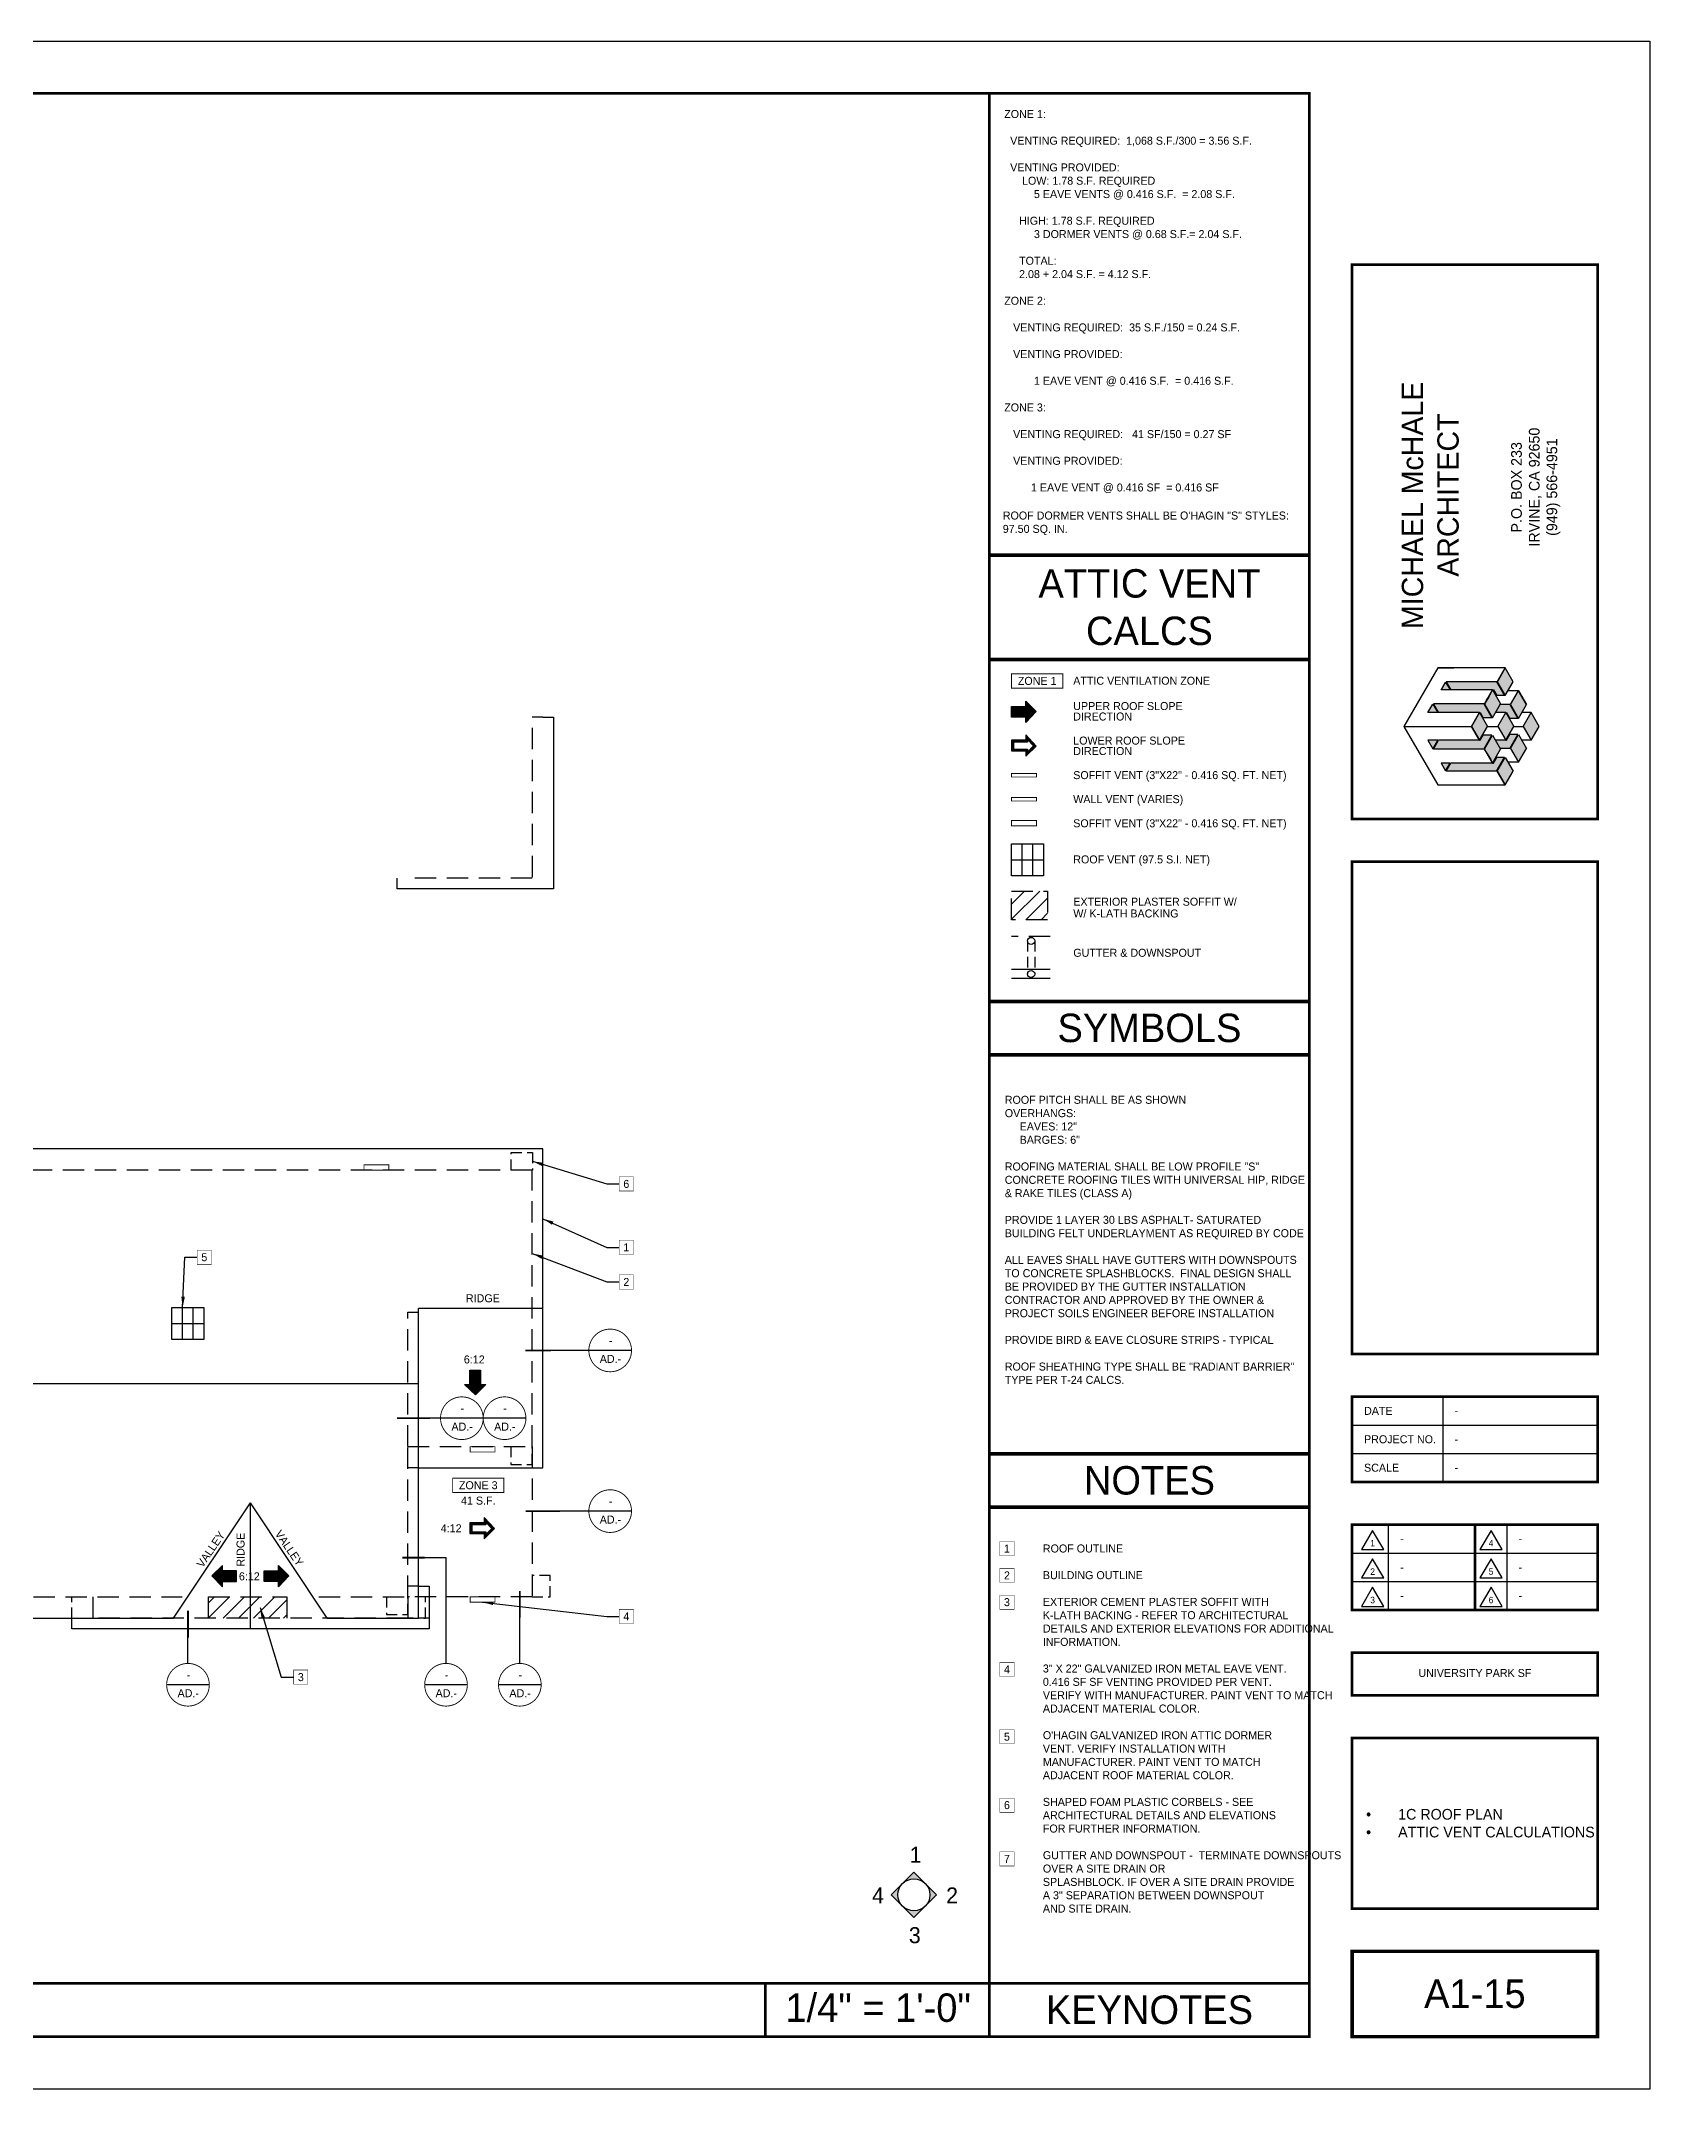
# Model space of a CAD drawing. Extents: x -4845 to 1196, y -1368 to 595.
# Drawn here: x -905 to 0, y -1152 to 0 of the extents above; entities that cross this region are included whole.
import ezdxf
from ezdxf.enums import TextEntityAlignment as Align

# ---------------------------------------------------------------- set-up
doc = ezdxf.new("R2010")
doc.units = 0
doc.header["$LTSCALE"] = 48
doc.header["$MEASUREMENT"] = 0
doc.linetypes.add('HIDDEN', pattern=[0.375, 0.25, -0.125])
doc.linetypes.add('HIDDEN2', pattern=[0.1875, 0.125, -0.0625])
doc.layers.get('0').update_dxf_attribs({"linetype": 'CONTINUOUS'})
doc.layers.add('24X36TB', color=7, linetype='CONTINUOUS', lineweight=30)
for name, color, linetype in [('30X42TB', 7, 'CONTINUOUS'), ('A-DIMS', 3, 'CONTINUOUS'), ('A-GUTTER', 40, 'CONTINUOUS'), ('A-HATCH', 40, 'CONTINUOUS'), ('A-RF CORBELS', 7, 'HIDDEN2'), ('A-RF-BLDG', 42, 'HIDDEN'), ('A-RF-ROOF', 242, 'CONTINUOUS'), ('A-RF-WALL', 42, 'HIDDEN'), ('A-ROOF-WALL', 42, 'HIDDEN'), ('A-SYM', 2, 'CONTINUOUS'), ('A-SYM TEXT', 3, 'CONTINUOUS'), ('A-SYM-TEXT', 3, 'CONTINUOUS'), ('A-SYMTEXT', 2, 'CONTINUOUS'), ('A-TEXT', 3, 'CONTINUOUS'), ('TB-text', 3, 'CONTINUOUS')]:
    doc.layers.add(name, color=color, linetype=linetype)
doc.styles.get("Standard").update_dxf_attribs({"font": 'ERASMD.TTF', "height": 4.5})
doc.dimstyles.new('ARROW$7', dxfattribs={"dimscale": 48, "dimtxt": 0.18, "dimasz": 0.125, "dimexe": 0.1875, "dimexo": 0.0625, "dimgap": 0.09375, "dimtad": 1, "dimdec": 4, "dimzin": 3, "dimdsep": 46, "dimlunit": 4, "dimtxsty": 'Standard', "dimcen": 0.09375, "dimdle": 0.125, "dimclrd": 7, "dimclre": 7, "dimclrt": 7, "dimadec": 0, "dimazin": 0, "dimtfac": 1, "dimtdec": 4, "dimtofl": 0, "dimtmove": 2, "dimatfit": 3, "dimfxl": 1, "dimfrac": 2, "dimtolj": 1, "dimtzin": 0, "dimarcsym": 0})

# ---------------------------------------------------------------- blocks, each defined once
blk = doc.blocks.new('A$C2A811E11')
at = {"layer": 'TB-text'}
h = blk.add_hatch(color=256, dxfattribs=at)
h.paths.add_polyline_path([(-55.9, -198.9), (-56.4, -199.7), (-51.9, -207.5), (-47.4, -199.7), (-51.9, -191.9)])
h.paths.add_polyline_path([(-61.2, -208.2), (-61.4, -208.4), (-63.4, -211.8), (-63.5, -212.1), (-59, -219.9), (-54.5, -212.1), (-59, -204.3)])
h.paths.add_polyline_path([(-66.4, -217), (-70.9, -224.8), (-66.4, -232.6), (-61.9, -224.8)])
h.paths.add_polyline_path([(-59, -229.8), (-63.5, -237.6), (-59, -245.4), (-54.5, -237.6)])
h.paths.add_polyline_path([(-56.4, -250), (-51.9, -257.7), (-47.4, -250), (-51.9, -242.2)])
h.paths.add_polyline_path([(-49, -237.2), (-44.5, -245), (-40, -237.2), (-44.5, -229.4)])
h.paths.add_polyline_path([(-41.9, -224.8), (-37.4, -232.6), (-32.9, -224.8), (-37.4, -217)])
h.paths.add_polyline_path([(-49, -212.5), (-44.5, -220.3), (-40, -212.5), (-44.5, -204.7)])
h.paths.add_polyline_path([(-49.3, -229.4), (-51.2, -232.6), (-51.6, -232.6), (-57.4, -232.6), (-54.7, -237.2), (-49.4, -237.2), (-44.9, -229.4)])
h.paths.add_polyline_path([(-49.4, -212.5), (-54.7, -212.5), (-57.4, -217), (-51.6, -217), (-51.2, -217), (-49.3, -220.3), (-44.9, -220.3)])
h.paths.add_polyline_path([(-85.2, -199.7), (-82.5, -204.3), (-59, -204.3), (-58.6, -204.3), (-56.7, -207.5), (-52.3, -207.5), (-56.8, -199.7)])
h.paths.add_polyline_path([(-88, -204.3), (-82.9, -204.3), (-85.5, -199.9)])
h.paths.add_polyline_path([(-92.3, -212.1), (-89.4, -217), (-66.4, -217), (-66, -217), (-64.3, -219.9), (-59.4, -219.9), (-63.9, -212.1)])
h.paths.add_polyline_path([(-92.6, -212.2), (-95.4, -217), (-89.8, -217)])
h.paths.add_polyline_path([(-89.4, -232.6), (-92.3, -237.6), (-63.9, -237.6), (-59.4, -229.8), (-64.3, -229.8), (-66, -232.6), (-66.4, -232.6)])
h.paths.add_polyline_path([(-95.4, -232.6), (-92.6, -237.4), (-89.8, -232.6)])
h.paths.add_polyline_path([(-82.5, -245.4), (-85.2, -250), (-56.8, -250), (-52.3, -242.2), (-56.7, -242.2), (-58.6, -245.4), (-59, -245.4)])
h.paths.add_polyline_path([(-88, -245.4), (-85.5, -249.8), (-82.9, -245.4)])
blk.add_hatch(color=256, dxfattribs=at).paths.add_polyline_path([(-56.1, -224.8), (-51.6, -232.6), (-47.1, -224.8), (-51.6, -217)])
for p, q in [((-89.9, -191.9), (-108.9, -224.8)), ((-51.9, -191.9), (-89.9, -191.9)), ((-89.9, -191.9), (-80.9, -191.9)), ((-89.9, -191.9), (-80.9, -191.9)), ((-51.9, -191.9), (-56.4, -199.7)), ((-51.9, -191.9), (-56.4, -199.7)), ((-51.9, -191.9), (-56.4, -199.7)), ((-51.9, -191.9), (-56.4, -199.7)), ((-51.9, -191.9), (-56.4, -199.7)), ((-51.9, -191.9), (-56.4, -199.7)), ((-56.4, -199.7), (-51.9, -191.9)), ((-56.4, -199.7), (-51.9, -191.9)), ((-51.9, -191.9), (-56.4, -199.7)), ((-51.9, -191.9), (-56.4, -199.7)), ((-51.9, -191.9), (-56.4, -199.7)), ((-51.9, -191.9), (-56.4, -199.7)), ((-51.9, -191.9), (-55.9, -198.9)), ((-51.9, -191.9), (-55.9, -198.9)), ((-51.9, -191.9), (-55.9, -198.9)), ((-51.9, -191.9), (-55.9, -198.9)), ((-51.9, -191.9), (-55.9, -198.9)), ((-51.9, -191.9), (-55.9, -198.9)), ((-47.4, -199.7), (-51.9, -191.9)), ((-47.4, -199.7), (-51.9, -191.9)), ((-85.5, -199.9), (-88, -204.3)), ((-88, -204.3), (-85.5, -199.9)), ((-82.9, -204.3), (-88, -204.3)), ((-82.9, -204.3), (-88, -204.3)), ((-85.5, -199.9), (-82.9, -204.3)), ((-85.5, -199.9), (-85.5, -199.9)), ((-56.8, -199.7), (-85.2, -199.7)), ((-56.8, -199.7), (-85.2, -199.7)), ((-85.2, -199.7), (-82.5, -204.3)), ((-59, -204.3), (-82.5, -204.3)), ((-59, -204.3), (-82.5, -204.3)), ((-63.5, -212.1), (-59, -204.3)), ((-59, -204.3), (-63.5, -212.1)), ((-59, -204.3), (-63.5, -212.1)), ((-59, -204.3), (-63.5, -212.1)), ((-59, -204.3), (-63.5, -212.1)), ((-59, -204.3), (-63.5, -212.1)), ((-59, -204.3), (-63.5, -212.1)), ((-63.5, -212.1), (-59, -204.3)), ((-62.4, -210.1), (-60.1, -206.2)), ((-62.4, -210.1), (-60.1, -206.2)), ((-62.4, -210.1), (-60.1, -206.2)), ((-62.4, -210.1), (-60.1, -206.2)), ((-61.4, -208.4), (-59.4, -204.9)), ((-61.4, -208.4), (-59.4, -204.9)), ((-61.4, -208.4), (-59.4, -204.9)), ((-61.4, -208.4), (-59.4, -204.9)), ((-61.4, -208.4), (-59.4, -204.9)), ((-61.4, -208.4), (-59.4, -204.9)), ((-61.2, -208.2), (-59, -204.3)), ((-61.2, -208.2), (-59, -204.3)), ((-61.2, -208.2), (-59, -204.3)), ((-61.2, -208.2), (-59, -204.3)), ((-59, -204.3), (-54.5, -212.1)), ((-59, -204.3), (-54.5, -212.1)), ((-59, -204.3), (-58.6, -204.3)), ((-58.6, -204.3), (-56.7, -207.5)), ((-56.8, -199.7), (-52.3, -207.5)), ((-56.4, -199.7), (-51.9, -207.5)), ((-56.4, -199.7), (-51.9, -207.5)), ((-51.9, -207.5), (-47.4, -199.7)), ((-51.9, -207.5), (-47.4, -199.7)), ((-44.5, -204.7), (-50.2, -204.7)), ((-44.5, -204.7), (-50.2, -204.7)), ((-49, -212.5), (-44.5, -204.7)), ((-49, -212.5), (-44.5, -204.7)), ((-40, -212.5), (-44.5, -204.7)), ((-44.5, -204.7), (-40, -212.5)), ((-40, -212.5), (-44.5, -204.7)), ((-95.4, -217), (-92.6, -212.2)), ((-89.8, -217), (-95.4, -217)), ((-89.8, -217), (-95.4, -217)), ((-92.6, -212.2), (-89.8, -217)), ((-92.3, -212.1), (-89.4, -217)), ((-63.9, -212.1), (-92.3, -212.1)), ((-63.9, -212.1), (-92.3, -212.1)), ((-66.4, -217), (-89.4, -217)), ((-66.4, -217), (-89.4, -217)), ((-70.9, -224.8), (-66.4, -217)), ((-70.9, -224.8), (-66.4, -217)), ((-66.4, -217), (-70.9, -224.8)), ((-66.4, -217), (-70.9, -224.8)), ((-66.4, -217), (-70.9, -224.8)), ((-66.4, -217), (-70.9, -224.8)), ((-66.4, -217), (-70.9, -224.8)), ((-66.4, -217), (-70.9, -224.8)), ((-70.9, -224.8), (-66.4, -217)), ((-70.9, -224.8), (-66.4, -217)), ((-70.9, -224.8), (-66.9, -217.9)), ((-70.9, -224.8), (-66.9, -217.9)), ((-70.9, -224.8), (-66.9, -217.9)), ((-70.9, -224.8), (-66.9, -217.9)), ((-70.9, -224.8), (-66.9, -217.9)), ((-70.9, -224.8), (-66.9, -217.9)), ((-70.9, -224.8), (-66.9, -217.9)), ((-70.9, -224.8), (-66.9, -217.9)), ((-66.4, -217), (-61.9, -224.8)), ((-66.4, -217), (-61.9, -224.8)), ((-66.4, -217), (-66, -217)), ((-66, -217), (-64.3, -219.9)), ((-63.9, -212.1), (-59.4, -219.9)), ((-61.2, -208.2), (-63.5, -212.1)), ((-61.2, -208.2), (-63.5, -212.1)), ((-61.2, -208.2), (-63.5, -212.1)), ((-61.2, -208.2), (-63.5, -212.1)), ((-63.5, -212.1), (-59, -219.9)), ((-63.5, -212.1), (-59, -219.9)), ((-61.4, -208.4), (-63.4, -211.8)), ((-61.4, -208.4), (-63.4, -211.8)), ((-61.4, -208.4), (-63.4, -211.8)), ((-61.4, -208.4), (-63.4, -211.8)), ((-61.4, -208.4), (-63.4, -211.8)), ((-61.4, -208.4), (-63.4, -211.8)), ((-59, -219.9), (-54.5, -212.1)), ((-59, -219.9), (-54.5, -212.1)), ((-51.6, -217), (-57.4, -217)), ((-51.6, -217), (-57.4, -217)), ((-52.3, -207.5), (-56.7, -207.5)), ((-52.3, -207.5), (-56.7, -207.5)), ((-56.1, -224.8), (-51.6, -217)), ((-56.1, -224.8), (-51.6, -217)), ((-49.4, -212.5), (-54.7, -212.5)), ((-49.4, -212.5), (-54.7, -212.5)), ((-51.6, -217), (-47.1, -224.8)), ((-51.6, -217), (-47.1, -224.8)), ((-51.6, -217), (-51.2, -217)), ((-51.2, -217), (-49.3, -220.3)), ((-49.4, -212.5), (-44.9, -220.3)), ((-49, -212.5), (-44.5, -220.3)), ((-49, -212.5), (-44.5, -220.3)), ((-44.5, -220.3), (-40, -212.5)), ((-44.5, -220.3), (-40, -212.5)), ((-37.4, -217), (-42.6, -217)), ((-37.4, -217), (-42.6, -217)), ((-41.9, -224.8), (-37.4, -217)), ((-41.9, -224.8), (-37.4, -217)), ((-32.9, -224.8), (-37.4, -217)), ((-32.9, -224.8), (-37.4, -217)), ((-108.9, -224.8), (-70.9, -224.8)), ((-108.9, -224.8), (-70.9, -224.8)), ((-108.9, -224.8), (-70.9, -224.8)), ((-108.9, -224.8), (-70.9, -224.8)), ((-108.9, -224.8), (-70.9, -224.8)), ((-108.9, -224.8), (-70.9, -224.8)), ((-108.9, -224.8), (-70.9, -224.8)), ((-108.9, -224.8), (-70.9, -224.8)), ((-108.9, -224.8), (-89.9, -257.7)), ((-108.9, -224.8), (-99.9, -224.8)), ((-108.9, -224.8), (-99.9, -224.8)), ((-70.9, -224.8), (-66.9, -231.8)), ((-70.9, -224.8), (-66.4, -232.6)), ((-70.9, -224.8), (-66.9, -231.8)), ((-70.9, -224.8), (-66.9, -231.8)), ((-70.9, -224.8), (-66.4, -232.6)), ((-70.9, -224.8), (-66.9, -231.8)), ((-66.4, -232.6), (-70.9, -224.8)), ((-66.4, -232.6), (-70.9, -224.8)), ((-66.4, -232.6), (-61.9, -224.8)), ((-66, -232.6), (-64.3, -229.8)), ((-59.4, -219.9), (-64.3, -219.9)), ((-59.4, -219.9), (-64.3, -219.9)), ((-59.4, -229.8), (-64.3, -229.8)), ((-59.4, -229.8), (-64.3, -229.8)), ((-63.9, -237.6), (-59.4, -229.8)), ((-63.5, -237.6), (-59, -229.8)), ((-61.9, -224.8), (-56.1, -224.8)), ((-61.9, -224.8), (-56.1, -224.8)), ((-59, -229.8), (-54.5, -237.6)), ((-56.1, -224.8), (-51.6, -232.6)), ((-51.6, -232.6), (-47.1, -224.8)), ((-51.2, -232.6), (-49.3, -229.4)), ((-49.4, -237.2), (-44.9, -229.4)), ((-44.9, -220.3), (-49.3, -220.3)), ((-44.9, -220.3), (-49.3, -220.3)), ((-44.9, -229.4), (-49.3, -229.4)), ((-44.9, -229.4), (-49.3, -229.4)), ((-49, -237.2), (-44.5, -229.4)), ((-47.1, -224.8), (-41.9, -224.8)), ((-47.1, -224.8), (-41.9, -224.8)), ((-44.5, -229.4), (-40, -237.2)), ((-41.9, -224.8), (-37.4, -232.6)), ((-37.4, -232.6), (-32.9, -224.8)), ((-95.4, -232.6), (-92.6, -237.4)), ((-89.8, -232.6), (-95.4, -232.6)), ((-92.6, -237.4), (-89.8, -232.6)), ((-92.3, -237.6), (-89.4, -232.6)), ((-63.9, -237.6), (-92.3, -237.6)), ((-66.4, -232.6), (-89.4, -232.6)), ((-66.4, -232.6), (-66, -232.6)), ((-63.5, -237.6), (-59, -245.4)), ((-59, -245.4), (-63.5, -237.6)), ((-59, -245.4), (-63.5, -237.6)), ((-61.2, -241.5), (-63.5, -237.6)), ((-61.2, -241.5), (-63.5, -237.6)), ((-61.4, -241.3), (-63.4, -237.8)), ((-61.4, -241.3), (-63.4, -237.8)), ((-62.4, -239.6), (-60.1, -243.5)), ((-62.4, -239.6), (-60.1, -243.5)), ((-61.4, -241.3), (-59.4, -244.8)), ((-61.4, -241.3), (-59.4, -244.8)), ((-61.2, -241.5), (-59, -245.4)), ((-61.2, -241.5), (-59, -245.4)), ((-59, -245.4), (-54.5, -237.6)), ((-51.6, -232.6), (-57.4, -232.6)), ((-49.4, -237.2), (-54.7, -237.2)), ((-51.6, -232.6), (-51.2, -232.6)), ((-49, -237.2), (-44.5, -245)), ((-44.5, -245), (-40, -237.2)), ((-37.4, -232.6), (-42.6, -232.6)), ((-82.9, -245.4), (-88, -245.4)), ((-88, -245.4), (-85.5, -249.8)), ((-85.5, -249.8), (-82.9, -245.4)), ((-85.5, -249.8), (-85.5, -249.8)), ((-85.2, -250), (-82.5, -245.4)), ((-56.8, -250), (-85.2, -250)), ((-59, -245.4), (-82.5, -245.4)), ((-59, -245.4), (-58.6, -245.4)), ((-58.6, -245.4), (-56.7, -242.2)), ((-56.8, -250), (-52.3, -242.2)), ((-52.3, -242.2), (-56.7, -242.2)), ((-56.4, -250), (-51.9, -242.2)), ((-51.9, -257.7), (-56.4, -250)), ((-51.9, -257.7), (-56.4, -250)), ((-51.9, -257.7), (-56.4, -250)), ((-51.9, -257.7), (-56.4, -250)), ((-56.4, -250), (-51.9, -257.7)), ((-51.9, -257.7), (-55.9, -250.8)), ((-51.9, -257.7), (-55.9, -250.8)), ((-51.9, -242.2), (-47.4, -250)), ((-51.9, -257.7), (-47.4, -250)), ((-44.5, -245), (-50.2, -245)), ((-89.9, -257.7), (-51.9, -257.7)), ((-89.9, -257.7), (-80.9, -257.7))]:
    blk.add_line(p, q, dxfattribs=at)
for s, p in [('MICHAEL McHALE ', (-98.1, -170)), ('ARCHITECT', (-78.1, -140.6))]:
    blk.add_text(s, height=12, rotation=90, dxfattribs=at).set_placement(p)
for s, p in [('IRVINE, CA 92650', (-32.6, -90.2)), ('P.O. BOX 233', (-42.6, -90.3)), ('(949) 566-4951', (-22.7, -90.2))]:
    blk.add_text(s, height=6, rotation=90, dxfattribs=at).set_placement(p, align=Align.CENTER)
blk = doc.blocks.new('01PSRV01')
at = {"color": 0, "linetype": 'ByBlock'}
blk.add_lwpolyline([(0, 0.5), (-0.433, -0.25), (0.433, -0.25)], close=True, dxfattribs=at)
blk.add_attdef('NUMBER', text='', height=0.25, dxfattribs=at).set_placement((0, 0), align=Align.MIDDLE)
blk = doc.blocks.new('A$C06A91398')
at = {"layer": '24X36TB'}
for p, q in [((495.6, 322.6), (495.6, 274.6)), ((444.6, 306.6), (582.6, 306.6)), ((444.6, 290.6), (582.6, 290.6)), ((444.6, 274.6), (582.6, 274.6)), ((464.9, 250.6), (464.9, 202.6)), ((531.5, 250.6), (531.5, 202.6)), ((444.6, 234.6), (582.6, 234.6)), ((444.6, 218.6), (582.6, 218.6))]:
    blk.add_line(p, q, dxfattribs=at)
blk.add_lwpolyline([(-1115.9, 1085.1), (612.1, 1085.1), (612.1, -66.9), (-1115.9, -66.9)], close=True, dxfattribs=at)
for points, const_width in [([(420.6, -37.4), (420.6, 1055.6), (-1055.9, 1055.6), (-1055.9, -37.4)], 1.5), ([(444.6, 647.5), (444.6, 959.3), (582.6, 959.3), (582.6, 647.5)], 1.5), ([(444.6, 346.6), (444.6, 623.5), (582.6, 623.5), (582.6, 346.6)], 1.5), ([(444.6, 274.6), (444.6, 322.6), (582.6, 322.6), (582.6, 274.6)], 1.5), ([(444.6, 202.6), (444.6, 250.6), (582.6, 250.6), (582.6, 202.6)], 1.5), ([(444.6, 178.6), (582.6, 178.6), (582.6, 154.6), (444.6, 154.6)], 1.5), ([(444.6, 34.6), (444.6, 130.6), (582.6, 130.6), (582.6, 34.6)], 1.5), ([(444.6, 10.6), (582.6, 10.6), (582.6, -37.4), (444.6, -37.4)], 2)]:
    blk.add_lwpolyline(points, close=True, dxfattribs=dict(at, const_width=const_width))
at = {"layer": '24X36TB', "const_width": 1.5}
blk.add_lwpolyline([(513.6, 250.6), (513.6, 202.6)], dxfattribs=at)
at = {"layer": 'TB-text', "xscale": 14.40000000000146, "yscale": 14.39999999999418, "zscale": 14.4}
for p, values in [((456.1, 240.2), {'NUMBER': '1'}), ((522.7, 240.2), {'NUMBER': '4'}), ((456.1, 224.2), {'NUMBER': '2'}), ((522.7, 224.2), {'NUMBER': '5'}), ((456.1, 208.2), {'NUMBER': '3'}), ((522.7, 208.2), {'NUMBER': '6'})]:
    blk.add_blockref('01PSRV01', p, dxfattribs=at).add_auto_attribs(values)
at = {"layer": 'TB-text', "char_height": 4.5, "width": 51, "attachment_point": 4}
for s, insert in [('{\\fEras Medium ITC|b0|i0|c0|p34;DATE}', (451.3, 314.6)), ('{\\fEras Medium ITC|b0|i0|c0|p34;PROJECT NO.}', (451.3, 298.6)), ('{\\fEras Medium ITC|b0|i0|c0|p34;SCALE}', (451.3, 282.6))]:
    blk.add_mtext(s, dxfattribs=dict(at, insert=insert))
blk = doc.blocks.new('ROOF ARROW 1')
at = {"layer": 'A-SYM-TEXT'}
h = blk.add_hatch(color=7, dxfattribs=at)
h.paths.add_polyline_path([(-8, 3), (-8, 6), (-13.8, 0.2), (-8, -6), (-8, -3), (0, -3), (0, 3)])
h.paths.add_polyline_path([(-1, 2), (-1, -2), (-9, -2), (-9, -3.5), (-12.4, 0.1), (-9, 3.6), (-9, 2)], flags=16)
at = {"layer": 'A-SYM-TEXT', "color": 7}
blk.add_lwpolyline([(-13.8, 0.2), (-8, -6), (-8, -3), (0, -3), (0, 3), (-8, 3), (-8, 6), (-13.8, 0.2)], dxfattribs=at)
blk.add_lwpolyline([(-12.4, 0.1), (-9, -3.5), (-9, -2), (-1, -2), (-1, 2), (-9, 2), (-9, 3.6)], close=True, dxfattribs=at)

msp = doc.modelspace()

# ---------------------------------------------------------------- hatches: boundary and pattern name
at = {"layer": 'A-HATCH'}
h = msp.add_hatch(dxfattribs=at)
h.set_pattern_fill('ANSI31,_O', color=256, scale=48)
h.set_pattern_definition([(45, (-15220.404, 44296.1824), (-4.2426407, 4.2426407), [])])
h.paths.add_polyline_path([(-338.77239, -478.13141), (-359.03659, -478.13141), (-359.03659, -494.34953), (-338.77239, -494.34953)])
h = msp.add_hatch(dxfattribs=at)
h.set_pattern_fill('ANSI31,_O', color=256, scale=48)
h.set_pattern_definition([(45, (0, 0), (-4.24264, 4.24264), [])])
h.paths.add_polyline_path([(-787.05455, -887.16053), (-787.05455, -875.16053), (-810.55455, -875.16053), (-810.55455, -887.16053)])
h.paths.add_polyline_path([(-766.55455, -887.16053), (-766.55455, -875.16053), (-787.05455, -875.16053), (-787.05455, -887.16053)])
at = {"layer": 'A-SYM-TEXT'}
for points in [[(-345.19207, -377.23898), (-351.03659, -383.39446), (-351.03659, -380.39446), (-359.03659, -380.39446), (-359.03659, -377.39446), (-359.03659, -374.39446), (-351.03659, -374.39446), (-351.03659, -371.39446)], [(-660.53124, -761.5515), (-666.68673, -755.70698), (-663.68673, -755.70698), (-663.68673, -747.70698), (-660.68673, -747.70698), (-657.68673, -747.70698), (-657.68673, -755.70698), (-654.68673, -755.70698)], [(-808.67663, -863.41947), (-802.83211, -869.57495), (-802.83211, -866.57495), (-794.83211, -866.57495), (-794.83211, -863.57495), (-794.83211, -860.57495), (-802.83211, -860.57495), (-802.83211, -857.57495)], [(-765.43247, -863.41947), (-771.27699, -869.57495), (-771.27699, -866.57495), (-779.27699, -866.57495), (-779.27699, -863.57495), (-779.27699, -860.57495), (-771.27699, -860.57495), (-771.27699, -857.57495)]]:
    msp.add_hatch(color=7, dxfattribs=at).paths.add_polyline_path(points)
at = {"layer": 'A-SYMTEXT'}
h = msp.add_hatch(color=256, dxfattribs=at)
h.paths.add_polyline_path([(-401.20918, -1042.79581), (-407.57314, -1036.43185, -0.1989123674), (-404.9371, -1042.79581, -0.1989123674), (-407.57314, -1049.15977)])
h.paths.add_polyline_path([(-420.30106, -1036.43185, -0.4142135624), (-407.57314, -1036.43185), (-413.9371, -1030.06789)])
h.paths.add_polyline_path([(-420.30106, -1036.43185), (-426.66502, -1042.79581), (-420.30106, -1049.15977, -0.1989123674), (-422.9371, -1042.79581, -0.1989123674)])
h.paths.add_polyline_path([(-420.30106, -1049.15977), (-413.9371, -1055.52373), (-407.57314, -1049.15977, -0.4142135624)])

# ---------------------------------------------------------------- linework, layer by layer
at = {"layer": '24X36TB', "const_width": 1.5}
for points in [[(-371.5, -1122.5), (-371.5, -912), (-371.5, -29.5)], [(-1668, -1092.5), (-1074, -1092.5), (-191.5, -1092.5)], [(-497.57522, -1122.5), (-497.57522, -1092.5)]]:
    msp.add_lwpolyline(points, dxfattribs=at)
at = {"layer": '30X42TB', "color": 7, "const_width": 2}
for points in [[(-191.5, -289.20085), (-371.5, -289.20085)], [(-191.5, -347.90805), (-371.5, -347.90805)], [(-191.5, -540.24041), (-371.5, -540.24041)], [(-191.5, -570.24041), (-371.5, -570.24041)], [(-191.5, -794.7212), (-371.5, -794.7212)], [(-191.5, -824.7212), (-371.5, -824.7212)]]:
    msp.add_lwpolyline(points, dxfattribs=at)
at = {"layer": 'A-GUTTER', "linetype": 'HIDDEN2'}
for p, q in [((-350.04007, -506.20578), (-350.04007, -524.8192)), ((-346.04007, -506.20578), (-346.04007, -524.8192))]:
    msp.add_line(p, q, dxfattribs=at)
at = {"layer": 'A-GUTTER'}
for p, q in [((-337.3951, -522.3192), (-359.03659, -522.3192)), ((-337.3951, -527.3192), (-359.03659, -527.3192))]:
    msp.add_line(p, q, dxfattribs=at)
for centre in [(-348.04007, -506.20578), (-348.04007, -524.8192)]:
    msp.add_circle(centre, 2, dxfattribs=at)
at = {"layer": 'A-RF CORBELS'}
for points in [[(-640.50168, -635.16053), (-640.50168, -625.16053), (-628.50168, -625.16053), (-628.50168, -635.16053)], [(-640.55455, -790.66053), (-640.55455, -800.66053), (-628.55455, -800.66053), (-628.55455, -790.66053)], [(-628.55455, -875.16053), (-618.55455, -875.16053), (-618.55455, -863.16053), (-628.55455, -863.16053)], [(-710.55455, -875.16053), (-710.55455, -885.16053), (-698.55455, -885.16053), (-698.55455, -875.16053)], [(-698.55455, -887.16053), (-688.55455, -887.16053), (-688.55455, -875.16053), (-698.55455, -875.16053)]]:
    msp.add_lwpolyline(points, dxfattribs=at)
at = {"layer": 'A-RF-BLDG'}
for p, q in [((-698.55455, -790.66053), (-698.55455, -715.06178)), ((-698.55455, -715.06178), (-692.55455, -715.06178))]:
    msp.add_line(p, q, dxfattribs=at)
for points in [[(-628.55455, -386.43447), (-628.55455, -470.93447), (-698.55455, -470.93447)], [(-628.55455, -635.16053), (-1258.55455, -635.16053), (-1258.55455, -677.16053), (-1330.55455, -677.16053), (-1330.55455, -831.66053), (-1215.05455, -831.66053), (-1215.05455, -875.16053), (-825.36016, -875.16053)], [(-748.66608, -875.16053), (-698.55455, -875.16053), (-698.55455, -790.66053), (-628.55455, -790.66053), (-628.55455, -635.16053)], [(-628.55455, -790.66053), (-628.55455, -875.16053), (-698.55455, -875.16053)], [(-698.55455, -875.16053), (-698.55455, -887.16053), (-875.55455, -887.16053), (-875.55455, -875.16053)], [(-810.55455, -887.16053), (-810.55455, -875.16053), (-766.55455, -875.16053), (-766.55455, -887.16053)]]:
    msp.add_lwpolyline(points, dxfattribs=at)
at = {"layer": 'A-RF-ROOF'}
for p, q in [((-622.55455, -380.43447), (-628.55455, -380.43447)), ((-704.55455, -476.93447), (-704.55455, -470.93447)), ((-686.55455, -476.93447), (-704.55455, -476.93447)), ((-622.55455, -712.91053), (-692.55455, -712.91053)), ((-692.55455, -887.16053), (-692.55455, -712.91053)), ((-1221.05455, -755.16053), (-692.55455, -755.16053)), ((-830.25837, -887.16053), (-787.05455, -822.34803)), ((-787.05455, -893.16053), (-787.05455, -822.34803)), ((-743.85073, -887.16053), (-787.05455, -822.34803)), ((-692.55455, -869.16053), (-698.55455, -869.16053))]:
    msp.add_line(p, q, dxfattribs=at)
at = {"layer": 'A-RF-ROOF', "linetype": 'HIDDEN2'}
for p, q in [((-692.55455, -802.66053), (-698.55455, -802.66053)), ((-887.55455, -887.16053), (-887.55455, -875.16053)), ((-686.55455, -887.16053), (-704.55455, -887.16053))]:
    msp.add_line(p, q, dxfattribs=at)
at = {"layer": 'A-RF-ROOF'}
for points in [[(-622.55455, -380.43447), (-616.55455, -380.43447), (-616.55455, -476.93447), (-686.55455, -476.93447)], [(-743.85073, -887.16053), (-692.55455, -887.16053), (-692.55455, -802.66053), (-622.55455, -802.66053), (-622.55455, -623.16053), (-1264.55455, -623.16053), (-1264.55455, -665.16053), (-1336.55455, -665.16053), (-1336.55455, -843.66053), (-1221.05455, -843.66053), (-1221.05455, -887.16053), (-830.25837, -887.16053)], [(-743.85073, -887.16053), (-692.55455, -887.16053), (-692.55455, -802.66053), (-622.55455, -802.66053), (-622.55455, -623.16053), (-1264.55455, -623.16053), (-1264.55455, -665.16053), (-1336.55455, -665.16053), (-1336.55455, -843.66053), (-1221.05455, -843.66053), (-1221.05455, -887.16053), (-830.25837, -887.16053)], [(-692.55455, -869.16053), (-686.55455, -869.16053), (-686.55455, -893.16053), (-887.55455, -893.16053), (-887.55455, -887.16053)]]:
    msp.add_lwpolyline(points, dxfattribs=at)
at = {"layer": 'A-RF-WALL'}
msp.add_lwpolyline([(-359.03659, -478.13141), (-338.77239, -478.13141), (-338.77239, -494.34953), (-359.03659, -494.34953)], close=True, dxfattribs=at)
at = {"layer": 'A-ROOF-WALL'}
msp.add_line((-337.3951, -503.70578), (-359.03659, -503.70578), dxfattribs=at)
at = {"layer": 'A-SYM', "linetype": 'Continuous'}
for p, q in [((-359.03659, -460.54047), (-341.03659, -460.54047)), ((-353.03659, -469.54047), (-353.03659, -451.54047)), ((-347.03659, -469.54047), (-347.03659, -451.54047)), ((-825.16597, -730.35606), (-825.16597, -712.35606)), ((-819.16597, -730.35606), (-819.16597, -712.35606)), ((-831.16597, -721.35606), (-813.16597, -721.35606))]:
    msp.add_line(p, q, dxfattribs=at)
at = {"layer": 'A-SYM'}
for points, const_width in [([(-359.03659, -363.98823), (-359.03659, -355.98823), (-330.23672, -355.98823), (-330.23672, -363.98823)], 0.5), ([(-359.03659, -441.4997), (-359.03659, -438.4997), (-345.03659, -438.4997), (-345.03659, -441.4997)], 0.5), ([(-723.21103, -635.16053), (-723.21103, -632.16053), (-709.21103, -632.16053), (-709.21103, -635.16053)], 0.5), ([(-579.6675, -646.89326), (-571.6675, -646.89326), (-571.6675, -638.89326), (-579.6675, -638.89326)], 0.25), ([(-579.6675, -682.56733), (-571.6675, -682.56733), (-571.6675, -674.56733), (-579.6675, -674.56733)], 0.25), ([(-816.97409, -688.14505), (-808.97409, -688.14505), (-808.97409, -680.14505), (-816.97409, -680.14505)], 0.25), ([(-579.6675, -702.05319), (-571.6675, -702.05319), (-571.6675, -694.05319), (-579.6675, -694.05319)], 0.25), ([(-663.51278, -793.66053), (-663.51278, -790.66053), (-649.51278, -790.66053), (-649.51278, -793.66053)], 0.5), ([(-673.33141, -816.40024), (-673.33141, -808.40024), (-644.53154, -808.40024), (-644.53154, -816.40024)], 0.5), ([(-365.63087, -852.02357), (-357.63087, -852.02357), (-357.63087, -844.02357), (-365.63087, -844.02357)], 0.25), ([(-365.63087, -867.08726), (-357.63087, -867.08726), (-357.63087, -859.08726), (-365.63087, -859.08726)], 0.25), ([(-663.51278, -878.16053), (-663.51278, -875.16053), (-649.51278, -875.16053), (-649.51278, -878.16053)], 0.5), ([(-365.63087, -882.1597), (-357.63087, -882.1597), (-357.63087, -874.1597), (-365.63087, -874.1597)], 0.25), ([(-579.6675, -890.16193), (-571.6675, -890.16193), (-571.6675, -882.16193), (-579.6675, -882.16193)], 0.25), ([(-762.72304, -924.3249), (-754.72304, -924.3249), (-754.72304, -916.3249), (-762.72304, -916.3249)], 0.25), ([(-365.63087, -919.96333), (-357.63087, -919.96333), (-357.63087, -911.96333), (-365.63087, -911.96333)], 0.25), ([(-365.63087, -957.81644), (-357.63087, -957.81644), (-357.63087, -949.81644), (-365.63087, -949.81644)], 0.25), ([(-365.63087, -996.32957), (-357.63087, -996.32957), (-357.63087, -988.32957), (-365.63087, -988.32957)], 0.25), ([(-365.63087, -1026.54413), (-357.63087, -1026.54413), (-357.63087, -1018.54413), (-365.63087, -1018.54413)], 0.25)]:
    msp.add_lwpolyline(points, close=True, dxfattribs=dict(at, const_width=const_width))
at = {"layer": 'A-SYM', "linetype": 'Continuous', "const_width": 0.5}
msp.add_lwpolyline([(-359.03659, -414.00227), (-359.03659, -412.00227), (-345.03659, -412.00227), (-345.03659, -414.00227)], close=True, dxfattribs=at)
at = {"layer": 'A-SYM', "linetype": 'HIDDEN2', "const_width": 0.5}
msp.add_lwpolyline([(-359.03659, -427.51353), (-359.03659, -425.51353), (-345.03659, -425.51353), (-345.03659, -427.51353)], close=True, dxfattribs=at)
at = {"layer": 'A-SYM', "linetype": 'Continuous'}
for points in [[(-359.03659, -451.54047), (-341.03659, -451.54047), (-341.03659, -469.54047), (-359.03659, -469.54047)], [(-831.16597, -712.35606), (-813.16597, -712.35606), (-813.16597, -730.35606), (-831.16597, -730.35606)]]:
    msp.add_lwpolyline(points, close=True, dxfattribs=at)
at = {"layer": 'A-SYM-TEXT', "color": 7}
for points in [[(-345.19207, -377.23898), (-351.03659, -383.39446), (-351.03659, -380.39446), (-359.03659, -380.39446), (-359.03659, -374.39446), (-351.03659, -374.39446), (-351.03659, -371.39446), (-345.19207, -377.23898)], [(-660.53124, -761.5515), (-666.68673, -755.70698), (-663.68673, -755.70698), (-663.68673, -747.70698), (-657.68673, -747.70698), (-657.68673, -755.70698), (-654.68673, -755.70698), (-660.53124, -761.5515)], [(-808.67663, -863.41947), (-802.83211, -869.57495), (-802.83211, -866.57495), (-794.83211, -866.57495), (-794.83211, -860.57495), (-802.83211, -860.57495), (-802.83211, -857.57495), (-808.67663, -863.41947)], [(-765.43247, -863.41947), (-771.27699, -869.57495), (-771.27699, -866.57495), (-779.27699, -866.57495), (-779.27699, -860.57495), (-771.27699, -860.57495), (-771.27699, -857.57495), (-765.43247, -863.41947)]]:
    msp.add_lwpolyline(points, dxfattribs=at)
at = {"layer": 'A-SYMTEXT'}
for p, q in [((-596.74335, -736.54987), (-618.01109, -736.54987)), ((-572.75123, -736.54987), (-596.74335, -736.54987)), ((-680.15265, -774.67049), (-686.00087, -774.67049)), ((-656.16053, -774.67049), (-680.15265, -774.67049)), ((-632.145, -774.67049), (-656.13712, -774.67049)), ((-596.74335, -826.92894), (-612.87188, -826.92894)), ((-572.75123, -826.92894), (-596.74335, -826.92894)), ((-689.03489, -853.09949), (-677.06704, -853.09949)), ((-677.06704, -912.60151), (-677.06704, -853.09949)), ((-635.55188, -912.60151), (-635.55188, -886.78826)), ((-822.16567, -912.60151), (-822.16567, -898.11122)), ((-810.1724, -924.6043), (-834.16451, -924.6043)), ((-665.07376, -924.6043), (-689.06588, -924.6043)), ((-623.55861, -924.6043), (-647.55073, -924.6043)), ((-426.66502, -1042.79581), (-413.9371, -1030.06789)), ((-401.20918, -1042.79581), (-413.9371, -1030.06789)), ((-413.9371, -1055.52373), (-426.66502, -1042.79581)), ((-413.9371, -1055.52373), (-401.20918, -1042.79581))]:
    msp.add_line(p, q, dxfattribs=at)
at = {"layer": 'A-SYMTEXT', "color": 1, "const_width": 0.5}
for points in [[(-596.74153, -736.7593, 229.1816636095), (-596.74335, -736.54987)], [(-680.15082, -774.87992, 229.1816636095), (-680.15265, -774.67049)], [(-656.13529, -774.87992, 229.1816636095), (-656.13712, -774.67049)], [(-596.74153, -827.13837, 229.1816636095), (-596.74335, -826.92894)], [(-834.16269, -924.81373, 229.1816636095), (-834.16451, -924.6043)], [(-689.06405, -924.81373, 229.1816636095), (-689.06588, -924.6043)], [(-647.5489, -924.81373, 229.1816636095), (-647.55073, -924.6043)]]:
    msp.add_lwpolyline(points, format="xyb", dxfattribs=at)
at = {"layer": 'A-SYMTEXT', "const_width": 1}
for points in [[(-618.01109, -736.54987), (-632.53214, -736.54987)], [(-686.00087, -774.67049), (-704.61298, -774.67049)], [(-612.87188, -826.92894), (-632.3125, -826.92894)], [(-689.03489, -853.09949), (-701.623, -853.09949)], [(-635.55188, -886.78826), (-635.55188, -871.79069)], [(-822.16567, -898.11122), (-822.16567, -882.96471)]]:
    msp.add_lwpolyline(points, dxfattribs=at)
at = {"layer": 'A-SYMTEXT'}
msp.add_circle((-413.9371, -1042.79581), 9, dxfattribs=at)

# ---------------------------------------------------------------- block references
at = {"color": 1}
msp.add_blockref('A$C2A811E11', (-29.5, -160.75521), dxfattribs=at)
at = {"layer": 'A-DIMS'}
msp.add_blockref('A$C06A91398', (-612.11644, -1085.14447), dxfattribs=at)
at = {"layer": 'A-SYM-TEXT', "rotation": 180}
for p in [(-359.03659, -396.37688), (-663.62516, -836.56873)]:
    msp.add_blockref('ROOF ARROW 1', p, dxfattribs=at)

# ---------------------------------------------------------------- texts
at = {"layer": 'A-SYM TEXT', "char_height": 4.5, "width": 8.0072047, "attachment_point": 5}
for s, insert in [('6', (-575.6711, -642.89326)), ('1', (-575.6711, -678.56733)), ('5', (-812.97769, -684.14505)), ('2', (-575.6711, -698.05319)), ('1', (-361.63447, -848.02357)), ('2', (-361.63447, -863.08726)), ('4', (-575.6711, -886.16193)), ('3', (-361.63447, -878.1597)), ('3', (-758.72664, -920.3249)), ('4', (-361.63447, -915.96333)), ('5', (-361.63447, -953.81644)), ('6', (-361.63447, -992.32957)), ('7', (-361.63447, -1022.54413))]:
    msp.add_mtext(s, dxfattribs=dict(at, insert=insert))
at = {"layer": 'A-SYM-TEXT', "char_height": 4.5, "attachment_point": 5}
for s, insert, width in [('-', (-584.46123, -731.01736), 10.8292457), ('AD.-', (-584.59501, -741.30695), 10.8292457), ('-', (-667.87053, -769.13798), 10.8292457), ('-', (-643.85499, -769.13798), 10.8292457), ('AD.-', (-668.00431, -779.42757), 10.8292457), ('AD.-', (-643.98878, -779.42757), 10.8292457), ('ZONE 3', (-658.93147, -812.40024), 28.7998652), ('41 S.F.', (-658.93147, -821.04319), 28.7998652), ('AD.-', (-584.59501, -831.68602), 10.8292457), ('-', (-584.46123, -821.39643), 10.8292457), ('-', (-821.88239, -919.07179), 10.8292457), ('-', (-676.78376, -919.07179), 10.8292457), ('-', (-635.26861, -919.07179), 10.8292457), ('AD.-', (-822.01618, -929.36138), 10.8292457), ('AD.-', (-676.91754, -929.36138), 10.8292457), ('AD.-', (-635.40239, -929.36138), 10.8292457)]:
    msp.add_mtext(s, dxfattribs=dict(at, insert=insert, width=width))
at = {"layer": 'A-SYMTEXT', "color": 3}
for s, p in [('ATTIC VENTILATION ZONE', (-324.35624, -362.10383)), ('UPPER ROOF SLOPE', (-324.35624, -376.35053)), ('DIRECTION', (-324.35624, -382.2284)), ('LOWER ROOF SLOPE', (-324.35624, -395.77693)), ('DIRECTION', (-324.35624, -401.6548)), ('SOFFIT VENT (3"X22" - 0.416 SQ. FT. NET)', (-324.35624, -415.20266)), ('WALL VENT (VARIES)', (-324.35624, -428.71459)), ('SOFFIT VENT (3"X22" - 0.416 SQ. FT. NET)', (-324.35624, -442.29111)), ('ROOF VENT (97.5 S.I. NET)', (-324.33607, -462.61256)), ('EXTERIOR PLASTER SOFFIT W/ ', (-324.31589, -486.3896)), ('W/ K-LATH BACKING', (-324.31589, -493.0314)), ('GUTTER & DOWNSPOUT', (-324.31589, -515.1257))]:
    msp.add_text(s, height=4.5, dxfattribs=at).set_placement(p)
at = {"layer": 'A-SYMTEXT', "insert": (-344.63665, -359.98823), "char_height": 4.5, "width": 28.7998652, "attachment_point": 5}
msp.add_mtext('ZONE 1', dxfattribs=at)
at = {"layer": 'A-SYMTEXT', "color": 3, "char_height": 9, "width": 48.1950375, "attachment_point": 1}
for s, insert in [('{\\fEras Medium ITC|b0|i0|c0|p34;1}', (-416.38464, -1015.72131)), ('{\\fEras Medium ITC|b0|i0|c0|p34;4}', (-437.49271, -1038.59918)), ('{\\fEras Medium ITC|b0|i0|c0|p34;2}', (-395.82684, -1038.59918)), ('{\\fEras Medium ITC|b0|i0|c0|p34;3}', (-416.79963, -1060.95142))]:
    msp.add_mtext(s, dxfattribs=dict(at, insert=insert))
at = {"layer": 'A-TEXT'}
for s, p in [('RIDGE', (-665.86681, -709.45285)), ('6:12', (-667.03499, -743.87776)), ('4:12', (-680.03962, -838.84869)), ('6:12', (-793.52101, -865.85986))]:
    msp.add_text(s, height=4.5, dxfattribs=at).set_placement(p)
for s, rotation, p in [('VALLEY', 55.60565344, (-813.92004, -859.12862)), ('RIDGE', 90, (-790.35742, -858.15066)), ('VALLEY', 304.39434656, (-773.52284, -839.65099))]:
    msp.add_text(s, height=4.5, rotation=rotation, dxfattribs=at).set_placement(p)
for s, insert, char_height, width, attachment_point in [('ZONE 1:\\P  \\P  VENTING REQUIRED:  1,068 S.F./300 = 3.56 S.F.\\P  \\P  VENTING PROVIDED:\\P      LOW: 1.78 S.F. REQUIRED\\P          5 EAVE VENTS @ 0.416 S.F.  = 2.08 S.F. \\P     \\P     HIGH: 1.78 S.F. REQUIRED\\P          3 DORMER VENTS @ 0.68 S.F.= 2.04 S.F.\\P         \\P     TOTAL:\\P     2.08 + 2.04 S.F. = 4.12 S.F.\\P\\PZONE 2:\\P\\P   VENTING REQUIRED:  35 S.F./150 = 0.24 S.F.\\P  \\P   VENTING PROVIDED: \\P \\P          1 EAVE VENT @ 0.416 S.F.  = 0.416 S.F.\\P\\PZONE 3:\\P\\P   VENTING REQUIRED:   41 SF/150 = 0.27 SF\\P  \\P   VENTING PROVIDED: \\P \\P         1 EAVE VENT @ 0.416 SF  = 0.416 SF \\P     \\P  \\P ', (-363.16793, -38.85434), 4.5, 192.4375, 1), ('ROOF DORMER VENTS SHALL BE O\'HAGIN "S" STYLES: 97.50 SQ. IN.', (-363.96572, -264.68242), 4.5, 164.9680031, 1), ('ATTIC VENT\\PCALCS', (-281.5, -318.55445), 16, 180, 5), ('SYMBOLS', (-281.5, -555.24041), 16, 180, 5), ('ROOF PITCH SHALL BE AS SHOWN\\POVERHANGS:\\P     EAVES: 12" \\P     BARGES: 6"\\P\\PROOFING MATERIAL SHALL BE LOW PROFILE "S" CONCRETE ROOFING TILES WITH UNIVERSAL HIP, RIDGE & RAKE TILES (CLASS A)\\P\\PPROVIDE 1 LAYER 30 LBS ASPHALT- SATURATED BUILDING FELT UNDERLAYMENT AS REQUIRED BY CODE\\P\\PALL EAVES SHALL HAVE GUTTERS WITH DOWNSPOUTS TO CONCRETE SPLASHBLOCKS.  FINAL DESIGN SHALL BE PROVIDED BY THE GUTTER INSTALLATION CONTRACTOR AND APPROVED BY THE OWNER & PROJECT SOILS ENGINEER BEFORE INSTALLATION\\P\\PPROVIDE BIRD & EAVE CLOSURE STRIPS - TYPICAL\\P\\PROOF SHEATHING TYPE SHALL BE "RADIANT BARRIER" TYPE PER T-24 CALCS.', (-362.84472, -593.32954), 4.5, 168.375, 1), ('NOTES', (-281.5, -809.7212), 16, 180, 5), ('ROOF OUTLINE\\P\\PBUILDING OUTLINE \\P\\PEXTERIOR CEMENT PLASTER SOFFIT WITH \\PK-LATH BACKING - REFER TO ARCHITECTURAL \\PDETAILS AND EXTERIOR ELEVATIONS FOR ADDITIONAL INFORMATION.\\P\\P3" X 22" GALVANIZED IRON METAL EAVE VENT.\\P0.416 SF SF VENTING PROVIDED PER VENT.  \\PVERIFY WITH MANUFACTURER. PAINT VENT TO MATCH ADJACENT MATERIAL COLOR.\\P\\PO\'HAGIN GALVANIZED IRON ATTIC DORMER \\PVENT. VERIFY INSTALLATION WITH \\PMANUFACTURER. PAINT VENT TO MATCH \\PADJACENT ROOF MATERIAL COLOR.\\P\\PSHAPED FOAM PLASTIC CORBELS - SEE ARCHITECTURAL DETAILS AND ELEVATIONS \\PFOR FURTHER INFORMATION.\\P\\PGUTTER AND DOWNSPOUT -  TERMINATE DOWNSPOUTS OVER A SITE DRAIN OR \\PSPLASHBLOCK. IF OVER A SITE DRAIN PROVIDE \\PA 3" SEPARATION BETWEEN DOWNSPOUT \\PAND SITE DRAIN.\\P\\P  ', (-341.42469, -845.70205), 4.5, 168.375, 1), ('1/4" = 1\'-0"', (-434.04925, -1098.22273), 16, 628.1875, 2), ('KEYNOTES', (-281.5, -1107.5), 16, 180, 5)]:
    msp.add_mtext(s, dxfattribs=dict(at, insert=insert, char_height=char_height, width=width, attachment_point=attachment_point))
at = {"layer": 'TB-text'}
for s, insert, char_height, width, attachment_point in [('{\\fEras Medium ITC|b0|i0|c0|p34;-}', (-109.85369, -770.5), 4.5, 51, 4), ('{\\fEras Medium ITC|b0|i0|c0|p34;-}', (-109.85369, -786.5), 4.5, 51, 4), ('{\\fEras Medium ITC|b0|i0|c0|p34;-}', (-109.85369, -802.5), 4.5, 51, 4), ('{\\fEras Medium ITC|b0|i0|c0|p34;-}', (-140.54767, -842.5), 4.5, 51, 4), ('{\\fEras Medium ITC|b0|i0|c0|p34;-}', (-73.93702, -842.5), 4.5, 51, 4), ('{\\fEras Medium ITC|b0|i0|c0|p34;-}', (-140.54767, -858.5), 4.5, 51, 4), ('{\\fEras Medium ITC|b0|i0|c0|p34;-}', (-73.93702, -858.5), 4.5, 51, 4), ('{\\fEras Medium ITC|b0|i0|c0|p34;-}', (-140.54767, -874.5), 4.5, 51, 4), ('{\\fEras Medium ITC|b0|i0|c0|p34;-}', (-73.93702, -874.5), 4.5, 51, 4), ('{\\fEras Demi ITC|b0|i0|c0|p34;UNIVERSITY PARK SF}', (-98.5, -918), 4.5, 138, 5), ('\\pi-18,l18,t18;{\\fSymbol|b0|i0|c2|p18;·^I}1C ROOF PLAN\\P{\\fSymbol|b0|i0|c2|p18;·^I}ATTIC VENT CALCULATIONS', (-159.64988, -1002.5), 6, 130.149881, 4), ('{\\fEras Demi ITC|b0|i0|c0|p34;A1-15}', (-98.5, -1098.5), 16, 138, 5)]:
    msp.add_mtext(s, dxfattribs=dict(at, insert=insert, char_height=char_height, width=width, attachment_point=attachment_point))

# ---------------------------------------------------------------- leaders
at = {"layer": 'A-SYM-TEXT', "color": 7}
for points in [[(-628.50168, -630.16053), (-586.6675, -642.89326), (-579.6675, -642.89326)], [(-622.55455, -662.50734), (-586.6675, -678.56733), (-579.6675, -678.56733)], [(-825.16597, -712.35606), (-823.97409, -684.14505), (-816.97409, -684.14505)], [(-628.55455, -681.99319), (-586.6675, -698.05319), (-579.6675, -698.05319)], [(-781.62817, -881.10443), (-769.72304, -920.3249), (-762.72304, -920.3249)], [(-656.55455, -878.10083), (-586.6675, -886.16193), (-579.6675, -886.16193)]]:
    msp.add_leader(points, dimstyle='ARROW$7', dxfattribs=at)

doc.saveas('drawing.dxf')
